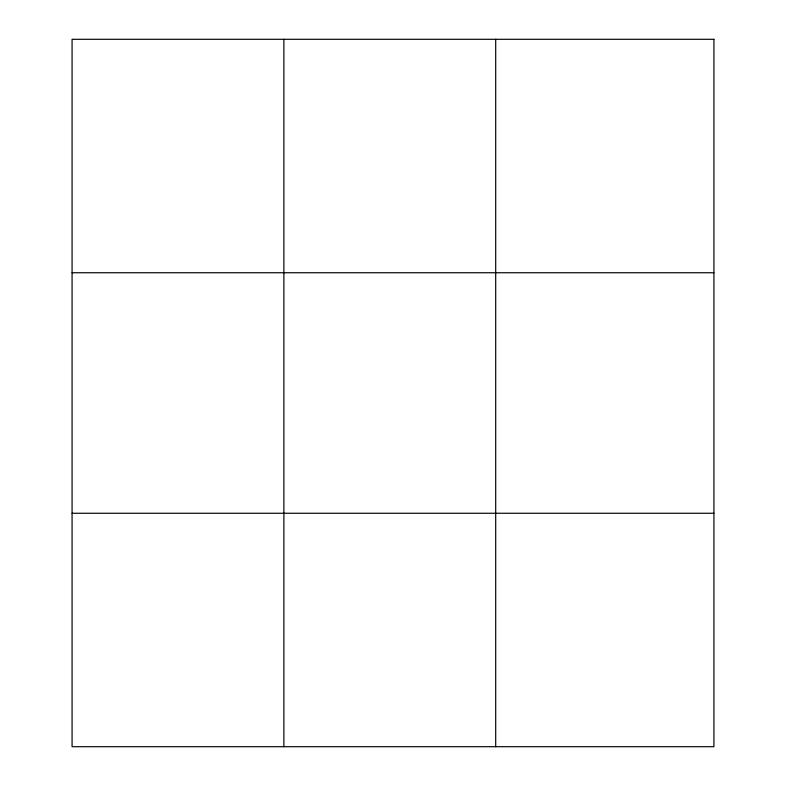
<?xml version="1.0" encoding="UTF-8"?>
<svg xmlns="http://www.w3.org/2000/svg" width="786" height="786" viewBox="0 0 786 786"><rect width="100%" height="100%" fill="white"/><g stroke="black" fill="none" stroke-linecap="round" stroke-linejoin="round"><path stroke-width="1.18" d="M283.884 39.3L283.884 746.7M495.701 39.3L495.701 746.7M72.076 272.742L713.924 272.742M72.076 513.258L713.924 513.258M713.924 39.3L713.924 746.7L72.076 746.7L72.076 39.3L713.924 39.3"/></g></svg>
